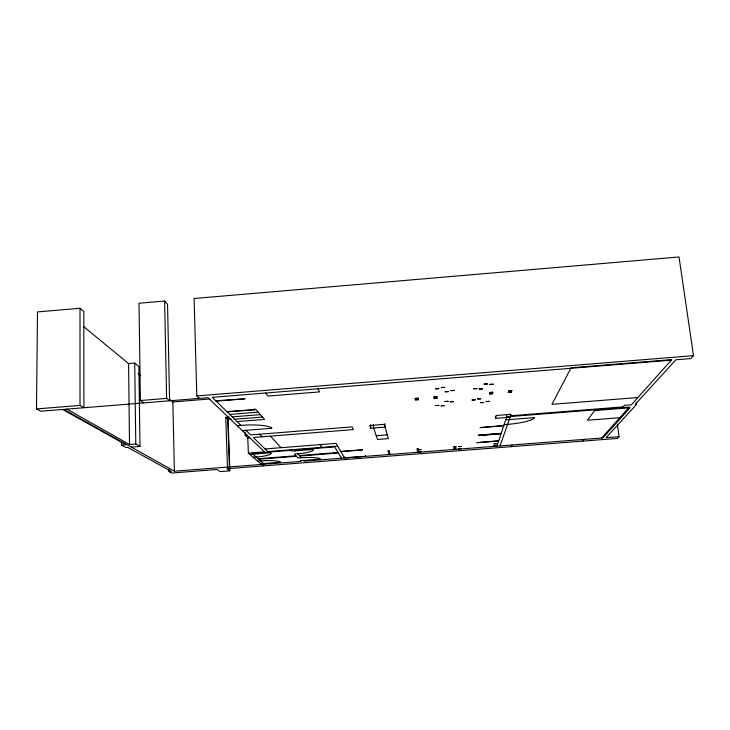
<?xml version="1.0" encoding="UTF-8"?>
<svg xmlns="http://www.w3.org/2000/svg" width="730" height="730" viewBox="0 0 730 730"><rect width="100%" height="100%" fill="white"/><g stroke="black" fill="none" stroke-linecap="round" stroke-linejoin="round"><path stroke-width="1.09" d="M80.008 308.279L83.813 311.573L83.904 407.732L80.008 405.415L80.008 308.279L37.495 311.92L36.5 408.937L40.853 411.218L62.561 409.457L125.961 444.78L121.554 445.127L121.518 441.705M510.097 417.213L495.579 418.354L496.382 415.479L511.109 414.312L500.041 445.911M496.929 446.158L506.693 416.812L506.465 414.567M511.347 446.66L512.04 444.981M582.394 441.139L583.781 439.405M621.878 408.38L624.506 405.351L631.377 404.803L671.837 359.616L571.097 367.774L551.944 404.347L637.901 397.522M601.639 438.018L629.306 407.13L506.693 416.812M636.305 402.148L636.596 404.393L606.046 437.681L618.994 436.668L617.425 424.24M199.436 398.37L196.799 395.943L194.098 298.506L679.019 256.978L693.5 355.656L690.671 358.594L675.861 359.79L635.109 404.511L636.596 404.393M618.994 436.668L617.261 438.438L226.884 468.733L229.877 470.85L228.061 418.865M140.406 400.514L166.623 398.388L169.588 400.788L167.544 304.419L164.624 301.034L139.01 303.224L140.406 400.514L143.655 402.896M83.804 326.73L128.58 363.586L134.721 363.075L138.873 366.57L139.987 446.441L131.29 447.125M36.5 408.937L80.008 405.415M196.799 395.943L693.5 355.656M671.354 360.155L212.266 397.339L240.918 425.353A26.444 5.128 -2.5 0 1 271.962 428.245L242.296 430.59M169.378 399.127L172.855 401.965L210.03 398.954M215.779 400.77L245.088 398.799L216.153 401.144M226.829 411.574L254.679 409.694L254.642 408.736M227.167 411.902L255.974 409.594L264.561 419.412L237.077 421.602M229.731 414.421L258.201 412.14M229.466 468.532L227.459 467.09L225.752 417.359L229.111 417.085M232.24 416.866L260.373 414.622M225.752 417.359L227.751 419.248L231.082 418.983M234.686 419.266L262.49 417.04M237.131 425.654L240.918 425.353M66.822 409.11L129.511 444.497L135.78 444.004L139.987 446.441M245.098 431.959L245.225 435.345L247.096 435.199M510.589 415.799L623.155 406.902M249.779 437.763L247.935 437.909L245.225 435.345M373.368 424.586L373.605 427.99L377.538 439.451L388.333 438.602L384.318 424.34L369.754 425.499L370.73 428.218L385.084 427.087L384.847 423.683M505.671 419.869L534.561 417.596A25.441 4.745 -5.4 0 1 507.587 424.376L504.083 424.65M503.8 425.508L480.057 427.625L503.709 425.773M376.26 435.719L387.274 434.852M621.239 417.587L587.413 420.243L594.631 410.534L630.127 407.732L602.898 437.927L304.036 461.141L303.443 460.447M265.045 448.95L336.046 443.384L344.615 457.984M247.753 437.352L248.373 453.093L264.47 451.834M337.643 446.112L267.737 451.578L253.328 437.489L353.393 429.587L352.17 426.886L250.691 434.916L245.983 430.298M501.2 433.328L478.469 435.107L478.369 435.582L501.036 433.812M478.424 435.345L501.118 433.565M249.879 454.407L271.04 452.755A18.232 3.112 -2.8 0 1 256.349 457.016L253.155 457.263M297.749 453.777L294.546 454.033L296.079 455.785L258.155 458.741L252.115 453.385L291.297 450.319L291.991 451.113L313.234 449.452A18.186 3.139 -3.2 0 1 297.749 453.777L299.245 455.538L338.072 452.509L334.687 446.924L294.564 450.063L295.248 450.857M498.718 440.765L476.863 442.681L498.645 440.984M257.617 461.141L260.729 460.904A17.173 2.774 -2.9 0 1 280.612 462.218L260.637 463.769M265.026 452.372L207.94 397.686L63.756 409.366L174.379 471.215L300.979 461.378L300.368 460.685L320.415 459.124A17.137 2.792 -3.3 0 0 301.143 457.756L298.023 458.002L296.517 456.286L258.712 459.234L264.342 464.225M344.359 457.071L344.405 457.801L365.42 456.369L365.365 455.639M418.71 451.989L417.469 452.089L417.012 448.576L418.272 448.476L418.71 451.989L418.646 451.259M169.004 469.353L169.059 471.626L171.349 471.443L127.786 447.399L125.961 447.545L121.554 445.127M229.877 470.85L220.15 471.607L217.029 469.499L171.614 473.022L169.004 471.598M138.143 373.641L140.744 375.767M248.373 453.093L263.101 465.923L263.01 463.678M256.349 457.016L258.274 458.732M258.84 459.225L260.729 460.904M270.657 457.765L271.177 458.267M259.615 434.204L262.125 436.796M270.365 436.138L281.023 447.7M301.143 457.756L299.674 456.04L338.391 453.029L341.549 458.23M265.647 393.014L267.983 396.062L319.53 391.901L317.897 388.78M319.986 444.643L321.839 447.344M344.405 457.801L344.469 457.263M510.106 414.275L510.334 416.52M495.36 416.118L495.579 418.354M370.502 424.823L370.73 428.218M227.751 419.248L229.43 467.41M172.855 401.965L174.379 471.215M164.624 301.034L166.623 398.388M134.721 363.075L135.78 444.004M128.58 363.586L129.511 444.497M415.242 399.839L418.436 399.666L415.242 399.839M415.087 398.443L418.308 398.279L415.087 398.443M435.472 388.807L438.812 388.634L435.472 388.807M433.948 398.315L437.142 398.151L433.948 398.315M433.912 396.956L437.133 396.791L433.912 396.956M441.312 387.566L444.652 387.402L441.312 387.566M445.218 391.755L448.494 391.59L445.218 391.755M441.148 405.789L444.232 405.624L441.148 405.789M435.755 405.57L438.839 405.415L435.755 405.57M450.848 390.587L454.133 390.422L450.848 390.587M418.473 449.716L420.945 449.58L418.473 449.716M444.962 401.518L448.101 401.354L444.962 401.518M450.282 401.746L453.412 401.582L450.282 401.746M418.719 451.77L421.164 451.633L418.719 451.77M473.779 388.743L477.064 388.57L473.779 388.743M484.109 384.126L487.448 383.953L484.109 384.126M479.281 389.017L482.548 388.853L479.281 389.017M472.1 400.004L475.221 399.839L472.1 400.004M477.557 398.918L480.696 398.753L477.557 398.918M489.821 384.427L493.142 384.254L489.821 384.427M486.134 401.555L489.219 401.39L486.134 401.555M489.757 392.475L492.969 392.311L489.757 392.475M480.586 402.641L483.652 402.486L480.586 402.641M489.447 393.871L492.64 393.707L489.447 393.871M453.677 446.979L456.14 446.842L453.677 446.979M453.494 449.069L455.94 448.932L453.494 449.069M508.71 390.942L511.922 390.769L508.71 390.942M458.714 446.587L461.177 446.45L458.714 446.587M458.476 448.685L460.913 448.548L458.476 448.685M508.281 392.375L511.465 392.22L508.281 392.375M494.046 443.84L496.51 443.703L494.046 443.84M493.38 445.975L495.816 445.838L493.38 445.975M362.454 449.844L340.718 451.532L362.454 449.844M388.98 450.757L387.968 450.839L389.026 454.297L390.012 454.224L388.98 450.757"/></g></svg>
